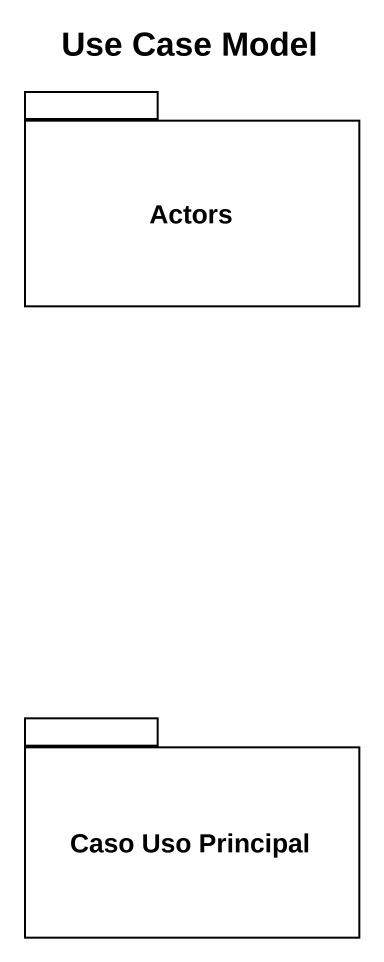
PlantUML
@startuml
title Use Case Model
package Actors {
}
package "Caso Uso Principal" as Caso_Uso_Principal {
}
@enduml
